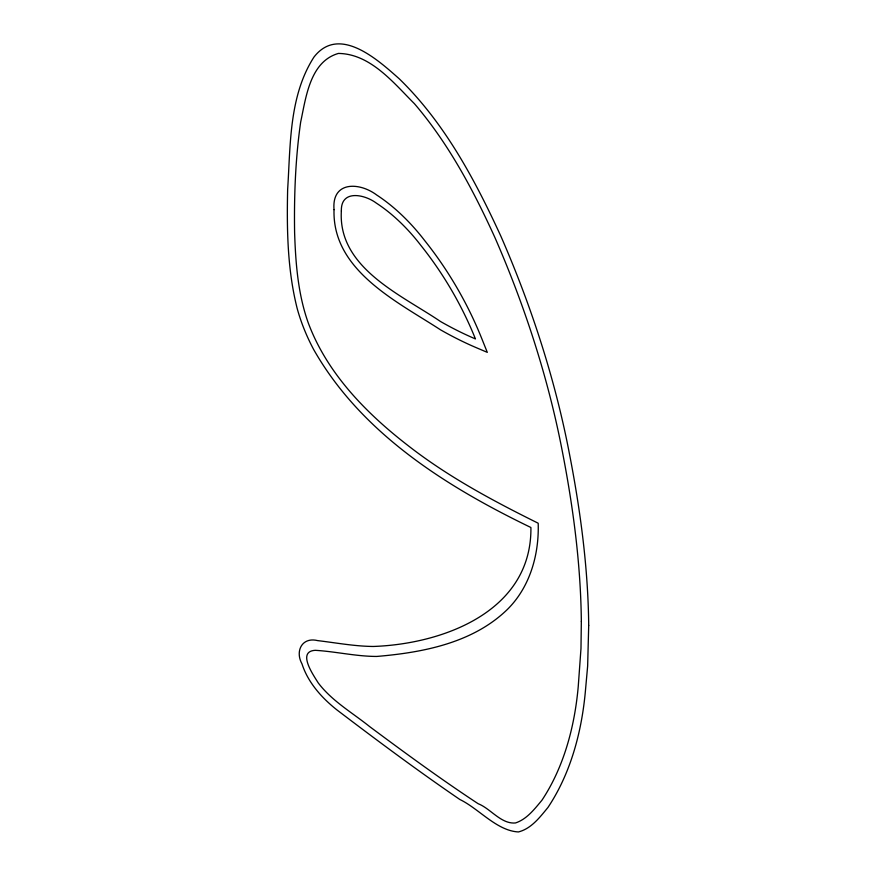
<?xml version="1.0" encoding="UTF-8"?>
<svg xmlns="http://www.w3.org/2000/svg" width="876" height="876" viewBox="0 0 876 876"><rect width="100%" height="100%" fill="white"/><g stroke="black" fill="none" stroke-linecap="round" stroke-linejoin="round"><path stroke-width="1.31" d="M581.335 621.314L580.985 648.404L578.248 686.434A426.262 246.101 60 0 1 541.937 800.226C534.535 809.052 526.881 819.224 515.493 822.958C501.083 824.283 490.735 808.647 478.176 803.719C441.099 779.333 405.281 753.119 369.694 726.631C352.185 712.582 331.938 701.052 318.196 682.864C313.717 675.527 296.548 651.394 315.218 650.32C335.76 651.536 356.072 656.431 376.746 656.442C422.845 652.565 472.514 643.039 507.029 609.784C529.925 587.38 539.211 554.607 538.192 523.224C492.772 500.7 447.702 476.61 407.581 445.216C365.763 412.804 326.858 373.001 308.133 322.543C297.939 293.745 295.606 262.975 294.61 232.666C294.018 195.742 295.42 158.666 300.665 122.082C305.954 97.477 309.918 61.67 338.377 53.436C370.428 53.786 393.455 82.782 414.392 103.653C448.501 143.456 473.336 190.18 494.962 237.648A674.443 389.393 60 0 1 561.746 448.392C572.948 505.364 580.722 563.191 581.335 621.314M588.705 625.442L587.643 666.078L585.376 691.383A436.347 251.927 60 0 1 547.916 807.508C539.857 817.264 531.305 828.696 518.406 831.948C496.703 830.798 478.876 808.647 459.867 799.503C418.005 770.913 377.326 740.636 336.975 709.954C324.865 700.34 313.86 688.897 306.666 675.078A44.753 25.842 60 0 1 301.957 663.811C294.905 651.076 302.089 636.786 317.572 640.597C336.099 642.809 354.583 646.291 373.285 646.466C443.497 644.024 531.907 611.12 530.911 527.505C446.004 486.443 361.12 433.182 313.531 349.283A123.56 71.339 60 0 1 297.216 308.604C287.361 269.742 286.748 229.26 287.646 189.391C290.558 144.825 288.96 96.01 313.958 57.082C339.231 24.495 378.191 60.159 399.281 78.829C444.548 122.87 474.825 179.536 500.941 236.356A684.736 395.339 60 0 1 568.732 450.187C580.076 507.927 588.103 566.52 588.705 625.442M334.03 209.649C332.103 270.585 397.452 301.694 440.519 329.825A404.46 233.509 60 0 0 476.38 347.717L487.297 352.36L481.614 338.191A228.318 131.816 60 0 0 424.63 240.495A145.383 83.932 60 0 0 376.702 195.009C359.51 182.044 331.61 180.916 334.03 209.649M341.355 210.974C337.797 267.892 401.285 294.829 440.508 321.503A394.069 227.519 60 0 0 475.438 338.924A218.124 125.936 60 0 0 420.907 245.466A135.2 78.052 60 0 0 376.242 203.046C364.646 194.352 340.753 189.227 341.355 210.974"/></g></svg>
